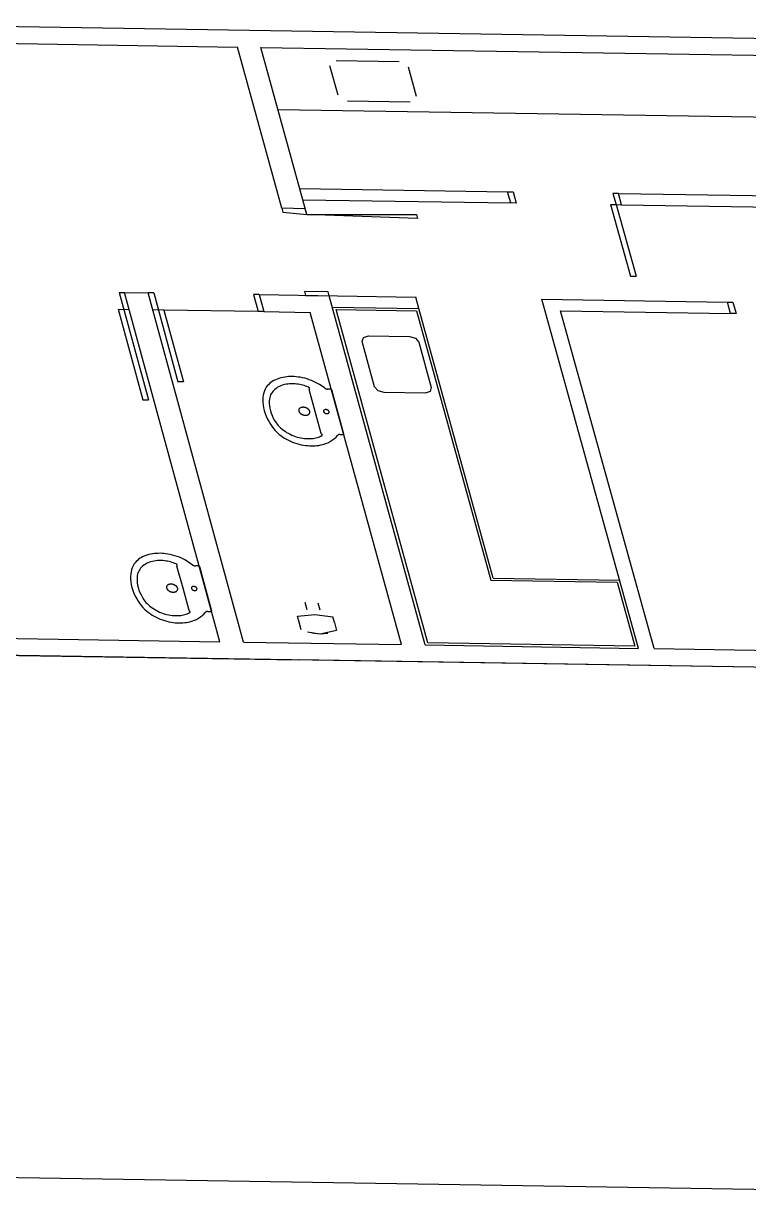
# Model space of a CAD drawing. Extents: x -68 to 264, y 51 to 115.
# Drawn here: x 214.25 to 219.45, y 83.27 to 91.64 of the extents above; entities that cross this region are included whole.
import ezdxf

# ---------------------------------------------------------------- set-up
doc = ezdxf.new("R2010")
doc.units = 0
doc.layers.get('0').update_dxf_attribs({"linetype": 'CONTINUOUS'})

msp = doc.modelspace()

# ---------------------------------------------------------------- linework, layer by layer
for p, q in [((222.8368, 91.4768), (212.6858, 91.6378)), ((212.7185, 91.5169), (215.7875, 91.4682)), ((216.1047, 90.3136), (215.7875, 91.4682)), ((216.2558, 90.3756), (215.9561, 91.4656)), ((215.9561, 91.4656), (221.4093, 91.3791)), ((216.5081, 91.1237), (216.4503, 91.3335)), ((216.4954, 91.3729), (216.9452, 91.3658)), ((217.0705, 91.1148), (217.0126, 91.3245)), ((216.5755, 91.0825), (217.0254, 91.0753)), ((216.0781, 91.0219), (219.847, 90.9621)), ((216.2336, 90.4565), (217.7226, 90.4328)), ((217.7226, 90.4328), (217.762, 90.4322)), ((217.745, 90.352), (217.7226, 90.4328)), ((217.762, 90.4322), (217.7844, 90.3513)), ((218.5164, 90.4202), (218.477, 90.4208)), ((218.477, 90.4208), (218.4995, 90.34)), ((218.5389, 90.3394), (218.5164, 90.4202)), ((218.5164, 90.4202), (220.0055, 90.3966)), ((216.2847, 90.2705), (216.2558, 90.3756)), ((216.2558, 90.3756), (217.745, 90.352)), ((217.7844, 90.3513), (217.745, 90.352)), ((218.4601, 90.3406), (218.6027, 89.8275)), ((218.4601, 90.3406), (218.4995, 90.34)), ((218.4995, 90.34), (218.5389, 90.3394)), ((218.4995, 90.34), (218.6422, 89.8269)), ((218.5389, 90.3394), (220.0282, 90.3157)), ((216.1047, 90.3136), (216.1125, 90.2853)), ((216.2736, 90.3109), (216.1047, 90.3136)), ((216.1125, 90.2853), (216.2847, 90.2705)), ((216.2847, 90.2705), (216.2736, 90.3109)), ((216.2847, 90.2705), (217.0697, 90.2701)), ((217.0775, 90.2418), (216.2847, 90.2705)), ((217.0697, 90.2701), (217.0775, 90.2418)), ((218.6027, 89.8275), (218.6422, 89.8269)), ((214.9404, 89.7116), (215.1505, 88.9418)), ((214.9404, 89.7116), (214.9799, 89.7109)), ((214.9799, 89.7109), (215.1489, 89.7083)), ((215.6622, 87.211), (214.9799, 89.7109)), ((215.1884, 89.7076), (215.1489, 89.7083)), ((215.8319, 87.2083), (215.1489, 89.7083)), ((215.1884, 89.7076), (215.3621, 89.0719)), ((215.9435, 89.6956), (215.904, 89.6962)), ((215.904, 89.6962), (215.9374, 89.5747)), ((215.9435, 89.6956), (217.0649, 89.6778)), ((215.9435, 89.6956), (215.9768, 89.5741)), ((216.2682, 89.7187), (216.276, 89.6903)), ((216.4372, 89.716), (216.2682, 89.7187)), ((216.276, 89.6903), (216.445, 89.6876)), ((216.445, 89.6876), (216.4372, 89.716)), ((217.1326, 87.1876), (216.445, 89.6876)), ((217.0873, 89.5968), (217.0649, 89.6778)), ((217.9666, 89.6635), (219.2967, 89.6423)), ((218.6596, 87.1632), (217.9666, 89.6635)), ((214.9341, 89.5907), (215.111, 88.9424)), ((214.9341, 89.5907), (215.013, 89.5894)), ((215.261, 89.5855), (215.1821, 89.5867)), ((215.9374, 89.5747), (215.261, 89.5855)), ((215.261, 89.5855), (215.4015, 89.0713)), ((216.4673, 89.6066), (217.0873, 89.5968)), ((217.1507, 87.2035), (216.4943, 89.5901)), ((216.4943, 89.5901), (217.0692, 89.5809)), ((217.0692, 89.5809), (217.6016, 87.6509)), ((217.6197, 87.6668), (217.0873, 89.5968)), ((218.7727, 87.1614), (218.1018, 89.5806)), ((218.1018, 89.5806), (219.3193, 89.5613)), ((219.3193, 89.5613), (219.2967, 89.6423)), ((219.2967, 89.6423), (219.3362, 89.6417)), ((219.3362, 89.6417), (219.3588, 89.5606)), ((215.9768, 89.5741), (215.9374, 89.5747)), ((215.9768, 89.5741), (216.3094, 89.5688)), ((216.9629, 87.1903), (216.3094, 89.5688)), ((219.3588, 89.5606), (219.3193, 89.5613)), ((216.6808, 89.3611), (216.6894, 89.3895)), ((216.7701, 89.0366), (216.6808, 89.3611)), ((216.6894, 89.3895), (216.726, 89.4007)), ((216.726, 89.4007), (217.0192, 89.3961)), ((217.0192, 89.3961), (217.0623, 89.3836)), ((217.0623, 89.3836), (217.0867, 89.3546)), ((217.0867, 89.3546), (217.1762, 89.0301)), ((216.0483, 89.0801), (216.0373, 89.0737)), ((216.06, 89.086), (216.0483, 89.0801)), ((216.0724, 89.0912), (216.06, 89.086)), ((216.0854, 89.0958), (216.0724, 89.0912)), ((216.0989, 89.0997), (216.0854, 89.0958)), ((216.113, 89.103), (216.0989, 89.0997)), ((216.1276, 89.1056), (216.113, 89.103)), ((216.1404, 89.1073), (216.1276, 89.1056)), ((216.1535, 89.1085), (216.1404, 89.1073)), ((216.1669, 89.1091), (216.1535, 89.1085)), ((216.1805, 89.1092), (216.1669, 89.1091)), ((216.1942, 89.1087), (216.1805, 89.1092)), ((216.208, 89.1076), (216.1942, 89.1087)), ((216.2219, 89.106), (216.208, 89.1076)), ((216.2359, 89.1038), (216.2219, 89.106)), ((216.2527, 89.1006), (216.2359, 89.1038)), ((216.2695, 89.0967), (216.2527, 89.1006)), ((216.2861, 89.092), (216.2695, 89.0967)), ((216.3025, 89.0867), (216.2861, 89.092)), ((216.3186, 89.0807), (216.3025, 89.0867)), ((216.3383, 89.0716), (216.3186, 89.0807)), ((215.4015, 89.0713), (215.3621, 89.0719)), ((215.9761, 88.9916), (215.9727, 88.9769)), ((215.9809, 89.006), (215.9761, 88.9916)), ((215.9871, 89.0199), (215.9809, 89.006)), ((215.9946, 89.0333), (215.9871, 89.0199)), ((216.0014, 89.0424), (215.9946, 89.0333)), ((216.0091, 89.0509), (216.0014, 89.0424)), ((216.0177, 89.059), (216.0091, 89.0509)), ((216.0271, 89.0666), (216.0177, 89.059)), ((216.0373, 89.0737), (216.0271, 89.0666)), ((216.0353, 88.9949), (216.0301, 88.9867)), ((216.0414, 89.0027), (216.0353, 88.9949)), ((216.0482, 89.0102), (216.0414, 89.0027)), ((216.0558, 89.0172), (216.0482, 89.0102)), ((216.0641, 89.0238), (216.0558, 89.0172)), ((216.073, 89.03), (216.0641, 89.0238)), ((216.0826, 89.0356), (216.073, 89.03)), ((216.0929, 89.0407), (216.0826, 89.0356)), ((216.1037, 89.0453), (216.0929, 89.0407)), ((216.1144, 89.0488), (216.1037, 89.0453)), ((216.1257, 89.0517), (216.1144, 89.0488)), ((216.1374, 89.0541), (216.1257, 89.0517)), ((216.1494, 89.0558), (216.1374, 89.0541)), ((216.1617, 89.057), (216.1494, 89.0558)), ((216.1743, 89.0576), (216.1617, 89.057)), ((216.1871, 89.0576), (216.1743, 89.0576)), ((216.2001, 89.0569), (216.1871, 89.0576)), ((216.2131, 89.0557), (216.2001, 89.0569)), ((216.2237, 89.0544), (216.2131, 89.0557)), ((216.2342, 89.0527), (216.2237, 89.0544)), ((216.2448, 89.0506), (216.2342, 89.0527)), ((216.2553, 89.048), (216.2448, 89.0506)), ((216.2656, 89.0449), (216.2553, 89.048)), ((216.2758, 89.0415), (216.2656, 89.0449)), ((216.2858, 89.0376), (216.2758, 89.0415)), ((216.2956, 89.0334), (216.2858, 89.0376)), ((216.2963, 89.0331), (216.2956, 89.0334)), ((216.297, 89.0328), (216.2963, 89.0331)), ((216.2976, 89.0325), (216.297, 89.0328)), ((216.2982, 89.0322), (216.2976, 89.0325)), ((216.2988, 89.0318), (216.2982, 89.0322)), ((216.2994, 89.0314), (216.2988, 89.0318)), ((216.2999, 89.031), (216.2994, 89.0314)), ((216.3004, 89.0306), (216.2999, 89.031)), ((216.3009, 89.0302), (216.3004, 89.0306)), ((216.3009, 89.0192), (216.3008, 89.019)), ((216.3008, 89.019), (216.3008, 89.0188)), ((216.3008, 89.0188), (216.3008, 89.0185)), ((216.3008, 89.0185), (216.3009, 89.0183)), ((216.3014, 89.0297), (216.3009, 89.0302)), ((216.301, 89.0197), (216.3009, 89.0195)), ((216.3009, 89.0195), (216.3009, 89.0192)), ((216.3009, 89.0183), (216.3009, 89.018)), ((216.3009, 89.018), (216.301, 89.0178)), ((216.3011, 89.0199), (216.301, 89.0197)), ((216.301, 89.0178), (216.3011, 89.0176)), ((216.3012, 89.0201), (216.3011, 89.0199)), ((216.3445, 88.8597), (216.3011, 89.0176)), ((216.3013, 89.0203), (216.3012, 89.0201)), ((216.3015, 89.0205), (216.3013, 89.0203)), ((216.3018, 89.0293), (216.3014, 89.0297)), ((216.3016, 89.0207), (216.3015, 89.0205)), ((216.3018, 89.0209), (216.3016, 89.0207)), ((216.3021, 89.0288), (216.3018, 89.0293)), ((216.3018, 89.0209), (216.3022, 89.0212)), ((216.3025, 89.0283), (216.3021, 89.0288)), ((216.3022, 89.0212), (216.3025, 89.0216)), ((216.3028, 89.0278), (216.3025, 89.0283)), ((216.3025, 89.0216), (216.3028, 89.022)), ((216.303, 89.0273), (216.3028, 89.0278)), ((216.3028, 89.022), (216.303, 89.0225)), ((216.3032, 89.0268), (216.303, 89.0273)), ((216.303, 89.0225), (216.3032, 89.0229)), ((216.3034, 89.0263), (216.3032, 89.0268)), ((216.3032, 89.0229), (216.3034, 89.0234)), ((216.3035, 89.0258), (216.3034, 89.0263)), ((216.3034, 89.0234), (216.3035, 89.0238)), ((216.3036, 89.0253), (216.3035, 89.0258)), ((216.3035, 89.0238), (216.3036, 89.0243)), ((216.3036, 89.0248), (216.3036, 89.0253)), ((216.3036, 89.0243), (216.3036, 89.0248)), ((216.3574, 89.0618), (216.3383, 89.0716)), ((216.3758, 89.0513), (216.3574, 89.0618)), ((216.3936, 89.0401), (216.3758, 89.0513)), ((216.4105, 89.0283), (216.3936, 89.0401)), ((216.4105, 89.0283), (216.4116, 89.0274)), ((216.4116, 89.0274), (216.4128, 89.0265)), ((216.4128, 89.0265), (216.4141, 89.0256)), ((216.4141, 89.0256), (216.4154, 89.0248)), ((216.4154, 89.0248), (216.4168, 89.0241)), ((216.4168, 89.0241), (216.4182, 89.0234)), ((216.4182, 89.0234), (216.4197, 89.0227)), ((216.4197, 89.0227), (216.4212, 89.0222)), ((216.4212, 89.0222), (216.4228, 89.0216)), ((216.4228, 89.0216), (216.4243, 89.0212)), ((216.4243, 89.0212), (216.4259, 89.0208)), ((216.4259, 89.0208), (216.4275, 89.0205)), ((216.4275, 89.0205), (216.4291, 89.0202)), ((216.4291, 89.0202), (216.4307, 89.02)), ((216.4307, 89.02), (216.4323, 89.0199)), ((216.4323, 89.0199), (216.4338, 89.0199)), ((216.4554, 89.0195), (216.4338, 89.0199)), ((216.4557, 89.0195), (216.4554, 89.0195)), ((216.456, 89.0195), (216.4557, 89.0195)), ((216.4564, 89.0194), (216.456, 89.0195)), ((216.4567, 89.0194), (216.4564, 89.0194)), ((216.457, 89.0193), (216.4567, 89.0194)), ((216.4573, 89.0192), (216.457, 89.0193)), ((216.4576, 89.0191), (216.4573, 89.0192)), ((216.4579, 89.019), (216.4576, 89.0191)), ((216.4582, 89.0189), (216.4579, 89.019)), ((216.4585, 89.0187), (216.4582, 89.0189)), ((216.4587, 89.0186), (216.4585, 89.0187)), ((216.459, 89.0184), (216.4587, 89.0186)), ((216.4593, 89.0183), (216.459, 89.0184)), ((216.4595, 89.0181), (216.4593, 89.0183)), ((216.4597, 89.0179), (216.4595, 89.0181)), ((216.4599, 89.0177), (216.4597, 89.0179)), ((216.4601, 89.0175), (216.4599, 89.0177)), ((216.4603, 89.0173), (216.4601, 89.0175)), ((216.4605, 89.0171), (216.4603, 89.0173)), ((216.4606, 89.0169), (216.4605, 89.0171)), ((216.4608, 89.0167), (216.4606, 89.0169)), ((216.4609, 89.0165), (216.4608, 89.0167)), ((216.461, 89.0162), (216.4609, 89.0165)), ((216.461, 89.016), (216.461, 89.0162)), ((216.4611, 89.0158), (216.461, 89.016)), ((216.4611, 89.0158), (216.5483, 88.6983)), ((216.7945, 89.0076), (216.7701, 89.0366)), ((216.8377, 88.9951), (216.7945, 89.0076)), ((217.131, 88.9904), (216.8377, 88.9951)), ((217.1676, 89.0017), (217.131, 88.9904)), ((217.1762, 89.0301), (217.1676, 89.0017)), ((215.111, 88.9424), (215.1505, 88.9418)), ((215.9707, 88.9618), (215.9701, 88.9464)), ((215.9701, 88.9464), (215.9701, 88.9264)), ((215.9701, 88.9264), (215.9716, 88.9062)), ((215.9727, 88.9769), (215.9707, 88.9618)), ((216.0172, 88.9509), (216.016, 88.934)), ((216.016, 88.934), (216.016, 88.9169)), ((216.016, 88.9169), (216.0174, 88.8996)), ((216.0192, 88.9603), (216.0172, 88.9509)), ((216.022, 88.9693), (216.0192, 88.9603)), ((216.0256, 88.9782), (216.022, 88.9693)), ((216.0301, 88.9867), (216.0256, 88.9782)), ((215.9716, 88.9062), (215.9748, 88.8859)), ((215.9748, 88.8859), (215.9794, 88.8654)), ((215.9794, 88.8654), (215.986, 88.845)), ((215.986, 88.845), (215.994, 88.8245)), ((215.994, 88.8245), (216.0036, 88.8042)), ((216.0174, 88.8996), (216.02, 88.8822)), ((216.02, 88.8822), (216.024, 88.8647)), ((216.024, 88.8647), (216.0296, 88.8472)), ((216.0296, 88.8472), (216.0366, 88.8297)), ((216.0366, 88.8297), (216.0447, 88.8123)), ((216.2264, 88.8688), (216.2263, 88.867)), ((216.2263, 88.867), (216.2264, 88.8652)), ((216.2267, 88.8706), (216.2264, 88.8688)), ((216.2264, 88.8652), (216.2267, 88.8634)), ((216.2271, 88.8723), (216.2267, 88.8706)), ((216.2267, 88.8634), (216.2271, 88.8615)), ((216.2277, 88.874), (216.2271, 88.8723)), ((216.2271, 88.8615), (216.2277, 88.8596)), ((216.2285, 88.8756), (216.2277, 88.874)), ((216.2277, 88.8596), (216.2285, 88.8578)), ((216.2294, 88.8772), (216.2285, 88.8756)), ((216.2285, 88.8578), (216.2294, 88.8559)), ((216.2305, 88.8787), (216.2294, 88.8772)), ((216.2294, 88.8559), (216.2305, 88.8541)), ((216.2318, 88.8801), (216.2305, 88.8787)), ((216.2305, 88.8541), (216.2317, 88.8523)), ((216.2317, 88.8523), (216.2331, 88.8506)), ((216.2332, 88.8814), (216.2318, 88.8801)), ((216.2331, 88.8506), (216.2346, 88.8489)), ((216.2347, 88.8826), (216.2332, 88.8814)), ((216.2346, 88.8489), (216.2363, 88.8472)), ((216.2364, 88.8838), (216.2347, 88.8826)), ((216.2363, 88.8472), (216.2381, 88.8456)), ((216.2382, 88.8848), (216.2364, 88.8838)), ((216.2381, 88.8456), (216.24, 88.8441)), ((216.2401, 88.8858), (216.2382, 88.8848)), ((216.24, 88.8441), (216.242, 88.8426)), ((216.2421, 88.8866), (216.2401, 88.8858)), ((216.242, 88.8426), (216.2442, 88.8412)), ((216.2443, 88.8874), (216.2421, 88.8866)), ((216.2442, 88.8412), (216.2464, 88.8399)), ((216.2465, 88.888), (216.2443, 88.8874)), ((216.2464, 88.8399), (216.2487, 88.8387)), ((216.2488, 88.8885), (216.2465, 88.888)), ((216.2487, 88.8387), (216.2511, 88.8376)), ((216.2512, 88.8889), (216.2488, 88.8885)), ((216.2511, 88.8376), (216.2536, 88.8366)), ((216.2537, 88.8891), (216.2512, 88.8889)), ((216.2536, 88.8366), (216.2561, 88.8356)), ((216.2562, 88.8893), (216.2537, 88.8891)), ((216.2561, 88.8356), (216.2587, 88.8348)), ((216.2588, 88.8893), (216.2562, 88.8893)), ((216.2587, 88.8348), (216.2613, 88.8342)), ((216.2614, 88.8892), (216.2588, 88.8893)), ((216.2613, 88.8342), (216.2639, 88.8336)), ((216.264, 88.889), (216.2614, 88.8892)), ((216.2639, 88.8336), (216.2665, 88.8331)), ((216.2666, 88.8886), (216.264, 88.889)), ((216.2665, 88.8331), (216.2692, 88.8328)), ((216.2693, 88.8882), (216.2666, 88.8886)), ((216.2692, 88.8328), (216.2718, 88.8325)), ((216.2719, 88.8876), (216.2693, 88.8882)), ((216.2718, 88.8325), (216.2744, 88.8324)), ((216.2745, 88.8869), (216.2719, 88.8876)), ((216.2744, 88.8324), (216.277, 88.8325)), ((216.2771, 88.8861), (216.2745, 88.8869)), ((216.277, 88.8325), (216.2795, 88.8326)), ((216.2796, 88.8852), (216.2771, 88.8861)), ((216.2795, 88.8326), (216.2819, 88.8329)), ((216.282, 88.8841), (216.2796, 88.8852)), ((216.2819, 88.8329), (216.2843, 88.8332)), ((216.2844, 88.883), (216.282, 88.8841)), ((216.2843, 88.8332), (216.2867, 88.8337)), ((216.2868, 88.8818), (216.2844, 88.883)), ((216.2867, 88.8337), (216.2889, 88.8344)), ((216.289, 88.8805), (216.2868, 88.8818)), ((216.2889, 88.8344), (216.2911, 88.8351)), ((216.2911, 88.8791), (216.289, 88.8805)), ((216.2932, 88.8777), (216.2911, 88.8791)), ((216.2911, 88.8351), (216.2931, 88.8359)), ((216.2931, 88.8359), (216.295, 88.8369)), ((216.2951, 88.8761), (216.2932, 88.8777)), ((216.295, 88.8369), (216.2968, 88.8379)), ((216.2969, 88.8745), (216.2951, 88.8761)), ((216.2968, 88.8379), (216.2985, 88.8391)), ((216.2986, 88.8729), (216.2969, 88.8745)), ((216.2985, 88.8391), (216.3, 88.8403)), ((216.3001, 88.8712), (216.2986, 88.8729)), ((216.3, 88.8403), (216.3014, 88.8417)), ((216.3015, 88.8694), (216.3001, 88.8712)), ((216.3014, 88.8417), (216.3027, 88.8431)), ((216.3027, 88.8676), (216.3015, 88.8694)), ((216.3038, 88.8658), (216.3027, 88.8676)), ((216.3027, 88.8431), (216.3038, 88.8446)), ((216.3047, 88.864), (216.3038, 88.8658)), ((216.3038, 88.8446), (216.3047, 88.8461)), ((216.3055, 88.8621), (216.3047, 88.864)), ((216.3047, 88.8461), (216.3055, 88.8477)), ((216.3061, 88.8602), (216.3055, 88.8621)), ((216.3055, 88.8477), (216.3061, 88.8494)), ((216.3065, 88.8584), (216.3061, 88.8602)), ((216.3061, 88.8494), (216.3065, 88.8511)), ((216.3068, 88.8565), (216.3065, 88.8584)), ((216.3065, 88.8511), (216.3068, 88.8529)), ((216.3068, 88.8547), (216.3068, 88.8565)), ((216.3068, 88.8529), (216.3068, 88.8547)), ((216.3878, 88.7016), (216.3445, 88.8597)), ((216.4045, 88.8623), (216.4044, 88.8614)), ((216.4044, 88.8614), (216.4045, 88.8605)), ((216.4046, 88.8632), (216.4045, 88.8623)), ((216.4045, 88.8605), (216.4046, 88.8596)), ((216.4048, 88.8641), (216.4046, 88.8632)), ((216.4046, 88.8596), (216.4048, 88.8587)), ((216.4051, 88.8649), (216.4048, 88.8641)), ((216.4048, 88.8587), (216.4051, 88.8577)), ((216.4055, 88.8657), (216.4051, 88.8649)), ((216.4051, 88.8577), (216.4055, 88.8568)), ((216.406, 88.8665), (216.4055, 88.8657)), ((216.4055, 88.8568), (216.406, 88.8559)), ((216.4065, 88.8672), (216.406, 88.8665)), ((216.406, 88.8559), (216.4065, 88.855)), ((216.4071, 88.868), (216.4065, 88.8672)), ((216.4065, 88.855), (216.4071, 88.8541)), ((216.4078, 88.8686), (216.4071, 88.868)), ((216.4071, 88.8541), (216.4078, 88.8532)), ((216.4086, 88.8692), (216.4078, 88.8686)), ((216.4078, 88.8532), (216.4086, 88.8523)), ((216.4094, 88.8698), (216.4086, 88.8692)), ((216.4086, 88.8523), (216.4094, 88.8515)), ((216.4104, 88.8703), (216.4094, 88.8698)), ((216.4094, 88.8515), (216.4103, 88.8507)), ((216.4103, 88.8507), (216.4113, 88.8499)), ((216.4113, 88.8708), (216.4104, 88.8703)), ((216.4123, 88.8712), (216.4113, 88.8708)), ((216.4113, 88.8499), (216.4123, 88.8492)), ((216.4134, 88.8716), (216.4123, 88.8712)), ((216.4123, 88.8492), (216.4134, 88.8485)), ((216.4145, 88.8719), (216.4134, 88.8716)), ((216.4134, 88.8485), (216.4145, 88.8479)), ((216.4157, 88.8722), (216.4145, 88.8719)), ((216.4145, 88.8479), (216.4156, 88.8473)), ((216.4156, 88.8473), (216.4168, 88.8467)), ((216.4169, 88.8723), (216.4157, 88.8722)), ((216.4168, 88.8467), (216.4181, 88.8462)), ((216.4181, 88.8725), (216.4169, 88.8723)), ((216.4194, 88.8726), (216.4181, 88.8725)), ((216.4181, 88.8462), (216.4193, 88.8457)), ((216.4193, 88.8457), (216.4206, 88.8453)), ((216.4207, 88.8726), (216.4194, 88.8726)), ((216.4206, 88.8453), (216.4219, 88.845)), ((216.422, 88.8725), (216.4207, 88.8726)), ((216.4219, 88.845), (216.4232, 88.8447)), ((216.4233, 88.8724), (216.422, 88.8725)), ((216.4232, 88.8447), (216.4245, 88.8445)), ((216.4246, 88.8722), (216.4233, 88.8724)), ((216.4245, 88.8445), (216.4259, 88.8443)), ((216.4259, 88.872), (216.4246, 88.8722)), ((216.4272, 88.8717), (216.4259, 88.872)), ((216.4259, 88.8443), (216.4272, 88.8442)), ((216.4285, 88.8714), (216.4272, 88.8717)), ((216.4272, 88.8442), (216.4285, 88.8441)), ((216.4298, 88.871), (216.4285, 88.8714)), ((216.4285, 88.8441), (216.4298, 88.8441)), ((216.4311, 88.8705), (216.4298, 88.871)), ((216.4298, 88.8441), (216.431, 88.8442)), ((216.431, 88.8442), (216.4322, 88.8443)), ((216.4323, 88.87), (216.4311, 88.8705)), ((216.4322, 88.8443), (216.4334, 88.8445)), ((216.4335, 88.8694), (216.4323, 88.87)), ((216.4334, 88.8445), (216.4346, 88.8448)), ((216.4347, 88.8688), (216.4335, 88.8694)), ((216.4346, 88.8448), (216.4357, 88.8451)), ((216.4358, 88.8682), (216.4347, 88.8688)), ((216.4357, 88.8451), (216.4368, 88.8455)), ((216.4368, 88.8675), (216.4358, 88.8682)), ((216.4379, 88.8668), (216.4368, 88.8675)), ((216.4368, 88.8455), (216.4378, 88.8459)), ((216.4378, 88.8459), (216.4388, 88.8464)), ((216.4388, 88.866), (216.4379, 88.8668)), ((216.4397, 88.8652), (216.4388, 88.866)), ((216.4388, 88.8464), (216.4397, 88.8469)), ((216.4406, 88.8644), (216.4397, 88.8652)), ((216.4397, 88.8469), (216.4405, 88.8475)), ((216.4405, 88.8475), (216.4413, 88.8481)), ((216.4413, 88.8635), (216.4406, 88.8644)), ((216.442, 88.8626), (216.4413, 88.8635)), ((216.4413, 88.8481), (216.442, 88.8487)), ((216.4426, 88.8617), (216.442, 88.8626)), ((216.442, 88.8487), (216.4426, 88.8494)), ((216.4432, 88.8608), (216.4426, 88.8617)), ((216.4426, 88.8494), (216.4432, 88.8502)), ((216.4436, 88.8599), (216.4432, 88.8608)), ((216.4432, 88.8502), (216.4436, 88.851)), ((216.444, 88.859), (216.4436, 88.8599)), ((216.4436, 88.851), (216.444, 88.8518)), ((216.4443, 88.858), (216.444, 88.859)), ((216.444, 88.8518), (216.4443, 88.8526)), ((216.4445, 88.8571), (216.4443, 88.858)), ((216.4443, 88.8526), (216.4445, 88.8535)), ((216.4447, 88.8562), (216.4445, 88.8571)), ((216.4445, 88.8535), (216.4447, 88.8544)), ((216.4447, 88.8553), (216.4447, 88.8562)), ((216.4447, 88.8544), (216.4447, 88.8553)), ((216.0036, 88.8042), (216.0146, 88.784)), ((216.0146, 88.784), (216.0237, 88.7685)), ((216.0237, 88.7685), (216.034, 88.7532)), ((216.034, 88.7532), (216.0456, 88.7382)), ((216.0447, 88.8123), (216.0541, 88.7951)), ((216.0541, 88.7951), (216.0646, 88.778)), ((216.0646, 88.778), (216.0717, 88.7685)), ((216.0717, 88.7685), (216.0796, 88.7592)), ((216.0796, 88.7592), (216.0881, 88.7502)), ((216.0881, 88.7502), (216.0973, 88.7414)), ((216.0973, 88.7414), (216.1071, 88.733)), ((216.0456, 88.7382), (216.0583, 88.7235)), ((216.0583, 88.7235), (216.0722, 88.7093)), ((216.0722, 88.7093), (216.0872, 88.6955)), ((216.0872, 88.6955), (216.0991, 88.6862)), ((216.0991, 88.6862), (216.1116, 88.6772)), ((216.1071, 88.733), (216.1176, 88.7249)), ((216.1116, 88.6772), (216.1247, 88.6688)), ((216.1176, 88.7249), (216.1286, 88.7171)), ((216.1247, 88.6688), (216.1384, 88.6608)), ((216.1286, 88.7171), (216.1401, 88.7098)), ((216.1384, 88.6608), (216.1526, 88.6534)), ((216.1401, 88.7098), (216.1521, 88.7029)), ((216.1521, 88.7029), (216.1645, 88.6964)), ((216.1645, 88.6964), (216.1773, 88.6904)), ((216.1773, 88.6904), (216.1905, 88.6849)), ((216.1905, 88.6849), (216.2039, 88.6799)), ((216.2039, 88.6799), (216.2167, 88.676)), ((216.2167, 88.676), (216.2297, 88.6727)), ((216.2297, 88.6727), (216.2427, 88.67)), ((216.2427, 88.67), (216.2558, 88.6678)), ((216.2558, 88.6678), (216.2689, 88.6662)), ((216.2689, 88.6662), (216.2819, 88.6653)), ((216.2819, 88.6653), (216.2949, 88.6649)), ((216.2949, 88.6649), (216.3076, 88.6651)), ((216.3076, 88.6651), (216.3201, 88.6659)), ((216.3201, 88.6659), (216.3301, 88.6668)), ((216.3301, 88.6668), (216.3398, 88.6682)), ((216.3398, 88.6682), (216.3492, 88.6701)), ((216.3492, 88.6701), (216.3584, 88.6724)), ((216.3584, 88.6724), (216.3671, 88.6751)), ((216.3671, 88.6751), (216.3755, 88.6783)), ((216.3755, 88.6783), (216.3835, 88.6818)), ((216.3835, 88.6818), (216.391, 88.6858)), ((216.3878, 88.7016), (216.3879, 88.7014)), ((216.3879, 88.7014), (216.3879, 88.7012)), ((216.3879, 88.7012), (216.388, 88.7009)), ((216.388, 88.7009), (216.3881, 88.7007)), ((216.3881, 88.7007), (216.3882, 88.7004)), ((216.3882, 88.7004), (216.3884, 88.7002)), ((216.3884, 88.7002), (216.3885, 88.6999)), ((216.3885, 88.6999), (216.3887, 88.6997)), ((216.3887, 88.6997), (216.3889, 88.6995)), ((216.3889, 88.6995), (216.3891, 88.6993)), ((216.3891, 88.6993), (216.3893, 88.699)), ((216.3893, 88.699), (216.3896, 88.6988)), ((216.3896, 88.6988), (216.3898, 88.6986)), ((216.3898, 88.6986), (216.3901, 88.6984)), ((216.3901, 88.6984), (216.3904, 88.6983)), ((216.391, 88.6979), (216.3904, 88.6983)), ((216.3915, 88.6975), (216.391, 88.6979)), ((216.391, 88.6858), (216.3916, 88.6861)), ((216.392, 88.6971), (216.3915, 88.6975)), ((216.3916, 88.6861), (216.3921, 88.6863)), ((216.3925, 88.6966), (216.392, 88.6971)), ((216.3921, 88.6863), (216.3926, 88.6866)), ((216.3929, 88.6962), (216.3925, 88.6966)), ((216.3926, 88.6866), (216.393, 88.6869)), ((216.3933, 88.6957), (216.3929, 88.6962)), ((216.393, 88.6869), (216.3934, 88.6873)), ((216.3937, 88.6952), (216.3933, 88.6957)), ((216.3934, 88.6873), (216.3938, 88.6877)), ((216.394, 88.6947), (216.3937, 88.6952)), ((216.3938, 88.6877), (216.3941, 88.6881)), ((216.3943, 88.6942), (216.394, 88.6947)), ((216.3941, 88.6881), (216.3944, 88.6885)), ((216.3946, 88.6937), (216.3943, 88.6942)), ((216.3944, 88.6885), (216.3946, 88.6889)), ((216.3948, 88.6932), (216.3946, 88.6937)), ((216.3946, 88.6889), (216.3948, 88.6893)), ((216.3949, 88.6927), (216.3948, 88.6932)), ((216.3948, 88.6893), (216.395, 88.6898)), ((216.3951, 88.6922), (216.3949, 88.6927)), ((216.395, 88.6898), (216.3951, 88.6903)), ((216.3951, 88.6917), (216.3951, 88.6922)), ((216.3952, 88.6912), (216.3951, 88.6917)), ((216.3951, 88.6907), (216.3952, 88.6912)), ((216.3951, 88.6903), (216.3951, 88.6907)), ((216.4691, 88.6551), (216.4819, 88.6651)), ((216.4819, 88.6651), (216.4936, 88.6759)), ((216.4936, 88.6759), (216.5041, 88.6873)), ((216.5048, 88.6882), (216.5041, 88.6873)), ((216.5055, 88.689), (216.5048, 88.6882)), ((216.5063, 88.6898), (216.5055, 88.689)), ((216.5072, 88.6906), (216.5063, 88.6898)), ((216.5082, 88.6913), (216.5072, 88.6906)), ((216.5093, 88.692), (216.5082, 88.6913)), ((216.5104, 88.6926), (216.5093, 88.692)), ((216.5116, 88.6931), (216.5104, 88.6926)), ((216.5129, 88.6936), (216.5116, 88.6931)), ((216.5142, 88.694), (216.5129, 88.6936)), ((216.5156, 88.6944), (216.5142, 88.694)), ((216.517, 88.6946), (216.5156, 88.6944)), ((216.5185, 88.6948), (216.517, 88.6946)), ((216.52, 88.695), (216.5185, 88.6948)), ((216.5215, 88.695), (216.52, 88.695)), ((216.5231, 88.695), (216.5215, 88.695)), ((216.5231, 88.695), (216.5447, 88.6947)), ((216.5447, 88.6947), (216.545, 88.6947)), ((216.545, 88.6947), (216.5453, 88.6947)), ((216.5453, 88.6947), (216.5456, 88.6948)), ((216.5456, 88.6948), (216.5458, 88.6948)), ((216.5458, 88.6948), (216.5461, 88.6949)), ((216.5461, 88.6949), (216.5464, 88.6949)), ((216.5464, 88.6949), (216.5466, 88.695)), ((216.5466, 88.695), (216.5469, 88.6951)), ((216.5469, 88.6951), (216.5471, 88.6953)), ((216.5471, 88.6953), (216.5473, 88.6954)), ((216.5473, 88.6954), (216.5475, 88.6955)), ((216.5475, 88.6955), (216.5477, 88.6957)), ((216.5477, 88.6957), (216.5479, 88.6958)), ((216.5479, 88.6958), (216.548, 88.696)), ((216.548, 88.696), (216.5481, 88.6962)), ((216.5481, 88.6962), (216.5482, 88.6964)), ((216.5482, 88.6964), (216.5483, 88.6966)), ((216.5484, 88.6981), (216.5483, 88.6983)), ((216.5483, 88.6966), (216.5484, 88.6968)), ((216.5484, 88.6978), (216.5484, 88.6981)), ((216.5485, 88.6976), (216.5484, 88.6978)), ((216.5484, 88.697), (216.5485, 88.6972)), ((216.5484, 88.6968), (216.5484, 88.697)), ((216.5485, 88.6974), (216.5485, 88.6976)), ((216.5485, 88.6972), (216.5485, 88.6974)), ((216.1526, 88.6534), (216.1672, 88.6465)), ((216.1672, 88.6465), (216.1822, 88.6402)), ((216.1822, 88.6402), (216.1976, 88.6346)), ((216.1976, 88.6346), (216.2133, 88.6295)), ((216.2133, 88.6295), (216.2291, 88.6251)), ((216.2291, 88.6251), (216.2451, 88.6214)), ((216.2451, 88.6214), (216.2612, 88.6183)), ((216.2612, 88.6183), (216.2752, 88.6161)), ((216.2752, 88.6161), (216.2891, 88.6145)), ((216.2891, 88.6145), (216.3029, 88.6134)), ((216.3029, 88.6134), (216.3166, 88.6129)), ((216.3166, 88.6129), (216.3302, 88.613)), ((216.3302, 88.613), (216.3436, 88.6136)), ((216.3436, 88.6136), (216.3567, 88.6148)), ((216.3567, 88.6148), (216.3696, 88.6166)), ((216.3696, 88.6166), (216.3848, 88.6193)), ((216.3848, 88.6193), (216.3996, 88.6227)), ((216.3996, 88.6227), (216.4138, 88.6269)), ((216.4138, 88.6269), (216.4274, 88.6318)), ((216.4274, 88.6318), (216.4403, 88.6373)), ((216.4403, 88.6373), (216.4552, 88.6458)), ((216.4552, 88.6458), (216.4691, 88.6551)), ((215.1258, 87.8256), (215.1134, 87.8204)), ((215.1388, 87.8302), (215.1258, 87.8256)), ((215.1524, 87.8342), (215.1388, 87.8302)), ((215.1665, 87.8374), (215.1524, 87.8342)), ((215.1811, 87.84), (215.1665, 87.8374)), ((215.1939, 87.8418), (215.1811, 87.84)), ((215.2071, 87.843), (215.1939, 87.8418)), ((215.2205, 87.8436), (215.2071, 87.843)), ((215.2341, 87.8437), (215.2205, 87.8436)), ((215.2478, 87.8432), (215.2341, 87.8437)), ((215.2617, 87.8421), (215.2478, 87.8432)), ((215.2756, 87.8405), (215.2617, 87.8421)), ((215.2896, 87.8383), (215.2756, 87.8405)), ((215.3064, 87.835), (215.2896, 87.8383)), ((215.3232, 87.8311), (215.3064, 87.835)), ((215.3399, 87.8264), (215.3232, 87.8311)), ((215.3563, 87.8211), (215.3399, 87.8264)), ((215.3724, 87.8151), (215.3563, 87.8211)), ((215.034, 87.7401), (215.0292, 87.7257)), ((215.0402, 87.7541), (215.034, 87.7401)), ((215.0478, 87.7675), (215.0402, 87.7541)), ((215.0546, 87.7766), (215.0478, 87.7675)), ((215.0624, 87.7852), (215.0546, 87.7766)), ((215.071, 87.7933), (215.0624, 87.7852)), ((215.0804, 87.8009), (215.071, 87.7933)), ((215.0906, 87.808), (215.0804, 87.8009)), ((215.0946, 87.7368), (215.0885, 87.729)), ((215.1017, 87.8145), (215.0906, 87.808)), ((215.1015, 87.7443), (215.0946, 87.7368)), ((215.1091, 87.7514), (215.1015, 87.7443)), ((215.1134, 87.8204), (215.1017, 87.8145)), ((215.1174, 87.758), (215.1091, 87.7514)), ((215.1263, 87.7642), (215.1174, 87.758)), ((215.136, 87.7698), (215.1263, 87.7642)), ((215.1462, 87.775), (215.136, 87.7698)), ((215.157, 87.7796), (215.1462, 87.775)), ((215.1679, 87.7831), (215.157, 87.7796)), ((215.1791, 87.786), (215.1679, 87.7831)), ((215.1908, 87.7884), (215.1791, 87.786)), ((215.2029, 87.7901), (215.1908, 87.7884)), ((215.2152, 87.7913), (215.2029, 87.7901)), ((215.2278, 87.7919), (215.2152, 87.7913)), ((215.2407, 87.7918), (215.2278, 87.7919)), ((215.2536, 87.7912), (215.2407, 87.7918)), ((215.2667, 87.79), (215.2536, 87.7912)), ((215.2773, 87.7887), (215.2667, 87.79)), ((215.2879, 87.787), (215.2773, 87.7887)), ((215.2984, 87.7848), (215.2879, 87.787)), ((215.3089, 87.7822), (215.2984, 87.7848)), ((215.3193, 87.7792), (215.3089, 87.7822)), ((215.3295, 87.7757), (215.3193, 87.7792)), ((215.3395, 87.7718), (215.3295, 87.7757)), ((215.3493, 87.7676), (215.3395, 87.7718)), ((215.35, 87.7673), (215.3493, 87.7676)), ((215.3507, 87.767), (215.35, 87.7673)), ((215.3513, 87.7667), (215.3507, 87.767)), ((215.3519, 87.7664), (215.3513, 87.7667)), ((215.3525, 87.766), (215.3519, 87.7664)), ((215.3531, 87.7656), (215.3525, 87.766)), ((215.3536, 87.7652), (215.3531, 87.7656)), ((215.3542, 87.7648), (215.3536, 87.7652)), ((215.3546, 87.7644), (215.3542, 87.7648)), ((215.3546, 87.7534), (215.3545, 87.7531)), ((215.3545, 87.7531), (215.3545, 87.7529)), ((215.3545, 87.7529), (215.3545, 87.7527)), ((215.3545, 87.7527), (215.3546, 87.7524)), ((215.3551, 87.7639), (215.3546, 87.7644)), ((215.3547, 87.7538), (215.3546, 87.7536)), ((215.3546, 87.7536), (215.3546, 87.7534)), ((215.3546, 87.7524), (215.3546, 87.7522)), ((215.3546, 87.7522), (215.3547, 87.7519)), ((215.3548, 87.7541), (215.3547, 87.7538)), ((215.3547, 87.7519), (215.3548, 87.7517)), ((215.3549, 87.7543), (215.3548, 87.7541)), ((215.3981, 87.5932), (215.3548, 87.7517)), ((215.355, 87.7545), (215.3549, 87.7543)), ((215.3552, 87.7547), (215.355, 87.7545)), ((215.3555, 87.7634), (215.3551, 87.7639)), ((215.3553, 87.7548), (215.3552, 87.7547)), ((215.3555, 87.755), (215.3553, 87.7548)), ((215.3559, 87.763), (215.3555, 87.7634)), ((215.3555, 87.755), (215.3559, 87.7554)), ((215.3562, 87.7625), (215.3559, 87.763)), ((215.3559, 87.7554), (215.3562, 87.7558)), ((215.3565, 87.762), (215.3562, 87.7625)), ((215.3562, 87.7558), (215.3565, 87.7562)), ((215.3567, 87.7615), (215.3565, 87.762)), ((215.3565, 87.7562), (215.3567, 87.7566)), ((215.3569, 87.761), (215.3567, 87.7615)), ((215.3567, 87.7566), (215.3569, 87.7571)), ((215.3571, 87.7605), (215.3569, 87.761)), ((215.3569, 87.7571), (215.3571, 87.7575)), ((215.3572, 87.76), (215.3571, 87.7605)), ((215.3571, 87.7575), (215.3572, 87.758)), ((215.3573, 87.7595), (215.3572, 87.76)), ((215.3572, 87.758), (215.3573, 87.7585)), ((215.3573, 87.759), (215.3573, 87.7595)), ((215.3573, 87.7585), (215.3573, 87.759)), ((215.3921, 87.806), (215.3724, 87.8151)), ((215.4113, 87.7961), (215.3921, 87.806)), ((215.4297, 87.7856), (215.4113, 87.7961)), ((215.4475, 87.7744), (215.4297, 87.7856)), ((215.4644, 87.7625), (215.4475, 87.7744)), ((215.4644, 87.7625), (215.4655, 87.7616)), ((215.4655, 87.7616), (215.4667, 87.7607)), ((215.4667, 87.7607), (215.468, 87.7598)), ((215.468, 87.7598), (215.4693, 87.759)), ((215.4693, 87.759), (215.4707, 87.7583)), ((215.4707, 87.7583), (215.4722, 87.7576)), ((215.4722, 87.7576), (215.4736, 87.7569)), ((215.4736, 87.7569), (215.4752, 87.7563)), ((215.4752, 87.7563), (215.4767, 87.7558)), ((215.4767, 87.7558), (215.4783, 87.7553)), ((215.4783, 87.7553), (215.4798, 87.755)), ((215.4798, 87.755), (215.4814, 87.7546)), ((215.4814, 87.7546), (215.483, 87.7544)), ((215.483, 87.7544), (215.4846, 87.7542)), ((215.4846, 87.7542), (215.4862, 87.7541)), ((215.4862, 87.7541), (215.4878, 87.754)), ((215.5094, 87.7537), (215.4878, 87.754)), ((215.5097, 87.7537), (215.5094, 87.7537)), ((215.51, 87.7536), (215.5097, 87.7537)), ((215.5103, 87.7536), (215.51, 87.7536)), ((215.5107, 87.7535), (215.5103, 87.7536)), ((215.511, 87.7535), (215.5107, 87.7535)), ((215.5113, 87.7534), (215.511, 87.7535)), ((215.5116, 87.7533), (215.5113, 87.7534)), ((215.5119, 87.7532), (215.5116, 87.7533)), ((215.5122, 87.753), (215.5119, 87.7532)), ((215.5125, 87.7529), (215.5122, 87.753)), ((215.5127, 87.7527), (215.5125, 87.7529)), ((215.513, 87.7526), (215.5127, 87.7527)), ((215.5132, 87.7524), (215.513, 87.7526)), ((215.5135, 87.7522), (215.5132, 87.7524)), ((215.5137, 87.7521), (215.5135, 87.7522)), ((215.5139, 87.7519), (215.5137, 87.7521)), ((215.5141, 87.7517), (215.5139, 87.7519)), ((215.5143, 87.7515), (215.5141, 87.7517)), ((215.5145, 87.7513), (215.5143, 87.7515)), ((215.5146, 87.751), (215.5145, 87.7513)), ((215.5147, 87.7508), (215.5146, 87.751)), ((215.5148, 87.7506), (215.5147, 87.7508)), ((215.5149, 87.7504), (215.5148, 87.7506)), ((215.515, 87.7502), (215.5149, 87.7504)), ((215.5151, 87.7499), (215.515, 87.7502)), ((215.5151, 87.7499), (215.602, 87.4313)), ((215.0232, 87.6803), (215.0231, 87.6603)), ((215.0231, 87.6603), (215.0246, 87.64)), ((215.0237, 87.6957), (215.0232, 87.6803)), ((215.0258, 87.7109), (215.0237, 87.6957)), ((215.0292, 87.7257), (215.0258, 87.7109)), ((215.0703, 87.6848), (215.0691, 87.6679)), ((215.0691, 87.6679), (215.0691, 87.6507)), ((215.0723, 87.6942), (215.0703, 87.6848)), ((215.0751, 87.7033), (215.0723, 87.6942)), ((215.0788, 87.7122), (215.0751, 87.7033)), ((215.0832, 87.7207), (215.0788, 87.7122)), ((215.0885, 87.729), (215.0832, 87.7207)), ((217.6197, 87.6668), (218.524, 87.6524)), ((215.0246, 87.64), (215.0277, 87.6196)), ((215.0277, 87.6196), (215.0323, 87.599)), ((215.0323, 87.599), (215.0389, 87.5785)), ((215.0389, 87.5785), (215.0469, 87.558)), ((215.0691, 87.6507), (215.0704, 87.6334)), ((215.0704, 87.6334), (215.0731, 87.6159)), ((215.0731, 87.6159), (215.077, 87.5983)), ((215.077, 87.5983), (215.0826, 87.5807)), ((215.0826, 87.5807), (215.0895, 87.5632)), ((215.2798, 87.6024), (215.2797, 87.6006)), ((215.2797, 87.6006), (215.2798, 87.5988)), ((215.2801, 87.6042), (215.2798, 87.6024)), ((215.2798, 87.5988), (215.28, 87.5969)), ((215.28, 87.5969), (215.2805, 87.5951)), ((215.2805, 87.6059), (215.2801, 87.6042)), ((215.2811, 87.6076), (215.2805, 87.6059)), ((215.2805, 87.5951), (215.2811, 87.5932)), ((215.2819, 87.6093), (215.2811, 87.6076)), ((215.2811, 87.5932), (215.2818, 87.5914)), ((215.2818, 87.5914), (215.2827, 87.5895)), ((215.2828, 87.6108), (215.2819, 87.6093)), ((215.2827, 87.5895), (215.2838, 87.5877)), ((215.2839, 87.6123), (215.2828, 87.6108)), ((215.2838, 87.5877), (215.2851, 87.5859)), ((215.2852, 87.6137), (215.2839, 87.6123)), ((215.2851, 87.5859), (215.2864, 87.5841)), ((215.2865, 87.6151), (215.2852, 87.6137)), ((215.2864, 87.5841), (215.288, 87.5824)), ((215.2881, 87.6163), (215.2865, 87.6151)), ((215.288, 87.5824), (215.2896, 87.5807)), ((215.2898, 87.6175), (215.2881, 87.6163)), ((215.2896, 87.5807), (215.2914, 87.5791)), ((215.2916, 87.6185), (215.2898, 87.6175)), ((215.2914, 87.5791), (215.2934, 87.5776)), ((215.2935, 87.6195), (215.2916, 87.6185)), ((215.2934, 87.5776), (215.2954, 87.5761)), ((215.2956, 87.6203), (215.2935, 87.6195)), ((215.2954, 87.5761), (215.2975, 87.5747)), ((215.2977, 87.621), (215.2956, 87.6203)), ((215.2975, 87.5747), (215.2998, 87.5734)), ((215.2999, 87.6217), (215.2977, 87.621)), ((215.2998, 87.5734), (215.3021, 87.5722)), ((215.3023, 87.6222), (215.2999, 87.6217)), ((215.3021, 87.5722), (215.3045, 87.5711)), ((215.3047, 87.6225), (215.3023, 87.6222)), ((215.3045, 87.5711), (215.307, 87.5701)), ((215.3071, 87.6228), (215.3047, 87.6225)), ((215.307, 87.5701), (215.3095, 87.5691)), ((215.3097, 87.623), (215.3071, 87.6228)), ((215.3122, 87.623), (215.3097, 87.623)), ((215.3149, 87.6229), (215.3122, 87.623)), ((215.3175, 87.6226), (215.3149, 87.6229)), ((215.3201, 87.6223), (215.3175, 87.6226)), ((215.3228, 87.6218), (215.3201, 87.6223)), ((215.3254, 87.6213), (215.3228, 87.6218)), ((215.328, 87.6206), (215.3254, 87.6213)), ((215.3305, 87.6198), (215.328, 87.6206)), ((215.3331, 87.6188), (215.3305, 87.6198)), ((215.3355, 87.6178), (215.3331, 87.6188)), ((215.3379, 87.6167), (215.3355, 87.6178)), ((215.3403, 87.6155), (215.3379, 87.6167)), ((215.3425, 87.6142), (215.3403, 87.6155)), ((215.3446, 87.6128), (215.3425, 87.6142)), ((215.3467, 87.6113), (215.3446, 87.6128)), ((215.3465, 87.5694), (215.3485, 87.5704)), ((215.3486, 87.6098), (215.3467, 87.6113)), ((215.3485, 87.5704), (215.3503, 87.5714)), ((215.3504, 87.6082), (215.3486, 87.6098)), ((215.3503, 87.5714), (215.352, 87.5726)), ((215.3521, 87.6065), (215.3504, 87.6082)), ((215.352, 87.5726), (215.3535, 87.5738)), ((215.3536, 87.6048), (215.3521, 87.6065)), ((215.3535, 87.5738), (215.3549, 87.5752)), ((215.355, 87.603), (215.3536, 87.6048)), ((215.3549, 87.5752), (215.3561, 87.5766)), ((215.3562, 87.6012), (215.355, 87.603)), ((215.3561, 87.5766), (215.3572, 87.5781)), ((215.3573, 87.5994), (215.3562, 87.6012)), ((215.3572, 87.5781), (215.3582, 87.5796)), ((215.3582, 87.5975), (215.3573, 87.5994)), ((215.359, 87.5957), (215.3582, 87.5975)), ((215.3582, 87.5796), (215.3589, 87.5813)), ((215.3589, 87.5813), (215.3596, 87.583)), ((215.3596, 87.5938), (215.359, 87.5957)), ((215.36, 87.592), (215.3596, 87.5938)), ((215.3596, 87.583), (215.36, 87.5847)), ((215.3603, 87.5901), (215.36, 87.592)), ((215.36, 87.5847), (215.3603, 87.5865)), ((215.3603, 87.5883), (215.3603, 87.5901)), ((215.3603, 87.5865), (215.3603, 87.5883)), ((215.4413, 87.4347), (215.3981, 87.5932)), ((215.4582, 87.5959), (215.4581, 87.595)), ((215.4581, 87.595), (215.4582, 87.5941)), ((215.4583, 87.5968), (215.4582, 87.5959)), ((215.4582, 87.5941), (215.4583, 87.5932)), ((215.4585, 87.5977), (215.4583, 87.5968)), ((215.4583, 87.5932), (215.4585, 87.5922)), ((215.4588, 87.5985), (215.4585, 87.5977)), ((215.4585, 87.5922), (215.4588, 87.5913)), ((215.4592, 87.5993), (215.4588, 87.5985)), ((215.4588, 87.5913), (215.4592, 87.5904)), ((215.4597, 87.6001), (215.4592, 87.5993)), ((215.4592, 87.5904), (215.4596, 87.5895)), ((215.4596, 87.5895), (215.4602, 87.5885)), ((215.4602, 87.6009), (215.4597, 87.6001)), ((215.4608, 87.6016), (215.4602, 87.6009)), ((215.4602, 87.5885), (215.4608, 87.5876)), ((215.4615, 87.6022), (215.4608, 87.6016)), ((215.4608, 87.5876), (215.4615, 87.5868)), ((215.4623, 87.6029), (215.4615, 87.6022)), ((215.4615, 87.5868), (215.4623, 87.5859)), ((215.4631, 87.6034), (215.4623, 87.6029)), ((215.4623, 87.5859), (215.4631, 87.5851)), ((215.4641, 87.604), (215.4631, 87.6034)), ((215.4631, 87.5851), (215.464, 87.5843)), ((215.464, 87.5843), (215.465, 87.5835)), ((215.465, 87.6044), (215.4641, 87.604)), ((215.466, 87.6049), (215.465, 87.6044)), ((215.465, 87.5835), (215.466, 87.5828)), ((215.4671, 87.6052), (215.466, 87.6049)), ((215.466, 87.5828), (215.467, 87.5821)), ((215.467, 87.5821), (215.4682, 87.5814)), ((215.4682, 87.6055), (215.4671, 87.6052)), ((215.4694, 87.6058), (215.4682, 87.6055)), ((215.4682, 87.5814), (215.4693, 87.5808)), ((215.4693, 87.5808), (215.4705, 87.5802)), ((215.4706, 87.606), (215.4694, 87.6058)), ((215.4705, 87.5802), (215.4718, 87.5797)), ((215.4718, 87.6061), (215.4706, 87.606)), ((215.4731, 87.6062), (215.4718, 87.6061)), ((215.4718, 87.5797), (215.473, 87.5793)), ((215.473, 87.5793), (215.4743, 87.5789)), ((215.4744, 87.6062), (215.4731, 87.6062)), ((215.4743, 87.5789), (215.4756, 87.5785)), ((215.4757, 87.6061), (215.4744, 87.6062)), ((215.4756, 87.5785), (215.4769, 87.5782)), ((215.477, 87.606), (215.4757, 87.6061)), ((215.4769, 87.5782), (215.4782, 87.578)), ((215.4783, 87.6059), (215.477, 87.606)), ((215.4782, 87.578), (215.4796, 87.5778)), ((215.4796, 87.6056), (215.4783, 87.6059)), ((215.481, 87.6053), (215.4796, 87.6056)), ((215.4796, 87.5778), (215.4809, 87.5777)), ((215.4809, 87.5777), (215.4822, 87.5777)), ((215.4823, 87.605), (215.481, 87.6053)), ((215.4822, 87.5777), (215.4835, 87.5777)), ((215.4835, 87.6046), (215.4823, 87.605)), ((215.4848, 87.6041), (215.4835, 87.6046)), ((215.4835, 87.5777), (215.4847, 87.5777)), ((215.4847, 87.5777), (215.486, 87.5779)), ((215.486, 87.6036), (215.4848, 87.6041)), ((215.4872, 87.603), (215.486, 87.6036)), ((215.486, 87.5779), (215.4872, 87.5781)), ((215.4884, 87.6024), (215.4872, 87.603)), ((215.4872, 87.5781), (215.4883, 87.5783)), ((215.4883, 87.5783), (215.4894, 87.5786)), ((215.4895, 87.6018), (215.4884, 87.6024)), ((215.4894, 87.5786), (215.4905, 87.579)), ((215.4906, 87.6011), (215.4895, 87.6018)), ((215.4905, 87.579), (215.4915, 87.5794)), ((215.4916, 87.6004), (215.4906, 87.6011)), ((215.4915, 87.5794), (215.4925, 87.5799)), ((215.4926, 87.5996), (215.4916, 87.6004)), ((215.4925, 87.5799), (215.4934, 87.5804)), ((215.4935, 87.5988), (215.4926, 87.5996)), ((215.4934, 87.5804), (215.4942, 87.581)), ((215.4943, 87.598), (215.4935, 87.5988)), ((215.4942, 87.581), (215.495, 87.5816)), ((215.4951, 87.5971), (215.4943, 87.598)), ((215.495, 87.5816), (215.4957, 87.5823)), ((215.4958, 87.5962), (215.4951, 87.5971)), ((215.4957, 87.5823), (215.4963, 87.583)), ((215.4964, 87.5953), (215.4958, 87.5962)), ((215.4963, 87.583), (215.4969, 87.5837)), ((215.4969, 87.5944), (215.4964, 87.5953)), ((215.4974, 87.5935), (215.4969, 87.5944)), ((215.4969, 87.5837), (215.4974, 87.5845)), ((215.4978, 87.5925), (215.4974, 87.5935)), ((215.4974, 87.5845), (215.4977, 87.5853)), ((215.4977, 87.5853), (215.498, 87.5862)), ((215.4981, 87.5916), (215.4978, 87.5925)), ((215.498, 87.5862), (215.4983, 87.587)), ((215.4983, 87.5907), (215.4981, 87.5916)), ((215.4984, 87.5898), (215.4983, 87.5907)), ((215.4983, 87.587), (215.4984, 87.5879)), ((215.4984, 87.5888), (215.4984, 87.5898)), ((215.4984, 87.5879), (215.4984, 87.5888)), ((217.6016, 87.6509), (218.5059, 87.6365)), ((218.5059, 87.6365), (218.6324, 87.1799)), ((215.0469, 87.558), (215.0565, 87.5376)), ((215.0565, 87.5376), (215.0675, 87.5173)), ((215.0675, 87.5173), (215.0766, 87.5017)), ((215.0766, 87.5017), (215.0869, 87.4864)), ((215.0869, 87.4864), (215.0984, 87.4713)), ((215.0895, 87.5632), (215.0977, 87.5457)), ((215.0977, 87.5457), (215.107, 87.5284)), ((215.107, 87.5284), (215.1176, 87.5113)), ((215.1176, 87.5113), (215.1247, 87.5017)), ((215.1247, 87.5017), (215.1325, 87.4924)), ((215.1325, 87.4924), (215.1411, 87.4834)), ((215.3095, 87.5691), (215.3121, 87.5683)), ((215.3121, 87.5683), (215.3147, 87.5676)), ((215.3147, 87.5676), (215.3173, 87.5671)), ((215.3173, 87.5671), (215.3199, 87.5666)), ((215.3199, 87.5666), (215.3226, 87.5663)), ((215.3226, 87.5663), (215.3252, 87.566)), ((215.3252, 87.566), (215.3278, 87.5659)), ((215.3278, 87.5659), (215.3304, 87.5659)), ((215.3304, 87.5659), (215.3329, 87.5661)), ((215.3329, 87.5661), (215.3354, 87.5663)), ((215.3354, 87.5663), (215.3378, 87.5667)), ((215.3378, 87.5667), (215.3401, 87.5672)), ((215.3401, 87.5672), (215.3423, 87.5679)), ((215.3423, 87.5679), (215.3445, 87.5686)), ((215.3445, 87.5686), (215.3465, 87.5694)), ((216.2865, 87.4396), (216.2724, 87.491)), ((216.3629, 87.4895), (216.3769, 87.4382)), ((215.0984, 87.4713), (215.1112, 87.4566)), ((215.1112, 87.4566), (215.1251, 87.4423)), ((215.1251, 87.4423), (215.1401, 87.4285)), ((215.1401, 87.4285), (215.152, 87.4191)), ((215.1411, 87.4834), (215.1503, 87.4746)), ((215.1503, 87.4746), (215.1601, 87.4661)), ((215.152, 87.4191), (215.1645, 87.4102)), ((215.1601, 87.4661), (215.1706, 87.458)), ((215.1645, 87.4102), (215.1776, 87.4017)), ((215.1706, 87.458), (215.1816, 87.4502)), ((215.1816, 87.4502), (215.1931, 87.4428)), ((215.1931, 87.4428), (215.2051, 87.4359)), ((215.2051, 87.4359), (215.2175, 87.4294)), ((215.2175, 87.4294), (215.2304, 87.4234)), ((215.2304, 87.4234), (215.2435, 87.4178)), ((215.2435, 87.4178), (215.257, 87.4128)), ((215.257, 87.4128), (215.2698, 87.409)), ((215.2698, 87.409), (215.2828, 87.4056)), ((215.2828, 87.4056), (215.2959, 87.4029)), ((215.2959, 87.4029), (215.309, 87.4007)), ((215.3931, 87.4011), (215.4025, 87.403)), ((215.4025, 87.403), (215.4117, 87.4053)), ((215.4117, 87.4053), (215.4205, 87.408)), ((215.4205, 87.408), (215.4289, 87.4112)), ((215.4289, 87.4112), (215.4369, 87.4148)), ((215.4369, 87.4148), (215.4445, 87.4188)), ((215.4413, 87.4347), (215.4413, 87.4344)), ((215.4413, 87.4344), (215.4414, 87.4342)), ((215.4414, 87.4342), (215.4414, 87.4339)), ((215.4414, 87.4339), (215.4415, 87.4337)), ((215.4415, 87.4337), (215.4416, 87.4334)), ((215.4416, 87.4334), (215.4418, 87.4332)), ((215.4418, 87.4332), (215.4419, 87.4329)), ((215.4419, 87.4329), (215.4421, 87.4327)), ((215.4421, 87.4327), (215.4423, 87.4325)), ((215.4423, 87.4325), (215.4425, 87.4323)), ((215.4425, 87.4323), (215.4428, 87.432)), ((215.4428, 87.432), (215.443, 87.4318)), ((215.443, 87.4318), (215.4433, 87.4316)), ((215.4433, 87.4316), (215.4435, 87.4314)), ((215.4435, 87.4314), (215.4438, 87.4313)), ((215.4444, 87.4309), (215.4438, 87.4313)), ((215.4449, 87.4305), (215.4444, 87.4309)), ((215.4445, 87.4188), (215.445, 87.419)), ((215.4454, 87.4301), (215.4449, 87.4305)), ((215.445, 87.419), (215.4455, 87.4193)), ((215.4459, 87.4296), (215.4454, 87.4301)), ((215.4455, 87.4193), (215.446, 87.4196)), ((215.4464, 87.4292), (215.4459, 87.4296)), ((215.446, 87.4196), (215.4464, 87.4199)), ((215.4468, 87.4287), (215.4464, 87.4292)), ((215.4464, 87.4199), (215.4468, 87.4203)), ((215.4471, 87.4282), (215.4468, 87.4287)), ((215.4468, 87.4203), (215.4472, 87.4206)), ((215.4475, 87.4277), (215.4471, 87.4282)), ((215.4472, 87.4206), (215.4475, 87.421)), ((215.4478, 87.4272), (215.4475, 87.4277)), ((215.4475, 87.421), (215.4478, 87.4214)), ((215.448, 87.4267), (215.4478, 87.4272)), ((215.4478, 87.4214), (215.448, 87.4219)), ((215.4482, 87.4262), (215.448, 87.4267)), ((215.448, 87.4219), (215.4482, 87.4223)), ((215.4484, 87.4257), (215.4482, 87.4262)), ((215.4482, 87.4223), (215.4484, 87.4228)), ((215.4485, 87.4252), (215.4484, 87.4257)), ((215.4484, 87.4228), (215.4485, 87.4232)), ((215.4486, 87.4247), (215.4485, 87.4252)), ((215.4485, 87.4232), (215.4486, 87.4237)), ((215.4486, 87.4242), (215.4486, 87.4247)), ((215.4486, 87.4237), (215.4486, 87.4242)), ((215.5355, 87.398), (215.5472, 87.4088)), ((215.5472, 87.4088), (215.5578, 87.4202)), ((215.5584, 87.4211), (215.5578, 87.4202)), ((215.5591, 87.422), (215.5584, 87.4211)), ((215.56, 87.4228), (215.5591, 87.422)), ((215.5609, 87.4236), (215.56, 87.4228)), ((215.5619, 87.4243), (215.5609, 87.4236)), ((215.5629, 87.425), (215.5619, 87.4243)), ((215.5641, 87.4256), (215.5629, 87.425)), ((215.5653, 87.4261), (215.5641, 87.4256)), ((215.5665, 87.4266), (215.5653, 87.4261)), ((215.5679, 87.427), (215.5665, 87.4266)), ((215.5692, 87.4273), (215.5679, 87.427)), ((215.5707, 87.4276), (215.5692, 87.4273)), ((215.5721, 87.4278), (215.5707, 87.4276)), ((215.5736, 87.428), (215.5721, 87.4278)), ((215.5752, 87.428), (215.5736, 87.428)), ((215.5767, 87.428), (215.5752, 87.428)), ((215.5767, 87.428), (215.5984, 87.4277)), ((215.5984, 87.4277), (215.5987, 87.4277)), ((215.5987, 87.4277), (215.599, 87.4277)), ((215.599, 87.4277), (215.5993, 87.4278)), ((215.5993, 87.4278), (215.5996, 87.4278)), ((215.5996, 87.4278), (215.5998, 87.4279)), ((215.5998, 87.4279), (215.6001, 87.4279)), ((215.6001, 87.4279), (215.6003, 87.428)), ((215.6003, 87.428), (215.6006, 87.4281)), ((215.6006, 87.4281), (215.6008, 87.4283)), ((215.6008, 87.4283), (215.601, 87.4284)), ((215.601, 87.4284), (215.6012, 87.4285)), ((215.6012, 87.4285), (215.6014, 87.4287)), ((215.6014, 87.4287), (215.6016, 87.4288)), ((215.6016, 87.4288), (215.6017, 87.429)), ((215.6017, 87.429), (215.6018, 87.4292)), ((215.6018, 87.4292), (215.6019, 87.4294)), ((215.6019, 87.4294), (215.602, 87.4296)), ((215.6021, 87.4311), (215.602, 87.4313)), ((215.602, 87.4296), (215.6021, 87.4298)), ((215.6022, 87.4308), (215.6021, 87.4311)), ((215.6021, 87.4298), (215.6022, 87.43)), ((215.6022, 87.4306), (215.6022, 87.4308)), ((215.6022, 87.4304), (215.6022, 87.4306)), ((215.6022, 87.4302), (215.6022, 87.4304)), ((215.6022, 87.43), (215.6022, 87.4302)), ((216.2181, 87.3932), (216.3411, 87.4047)), ((216.3411, 87.4047), (216.4714, 87.3892)), ((215.1776, 87.4017), (215.1913, 87.3937)), ((215.1913, 87.3937), (215.2055, 87.3863)), ((215.2055, 87.3863), (215.2202, 87.3794)), ((215.2202, 87.3794), (215.2352, 87.373)), ((215.2352, 87.373), (215.2506, 87.3673)), ((215.2506, 87.3673), (215.2663, 87.3623)), ((215.2663, 87.3623), (215.2822, 87.3578)), ((215.2822, 87.3578), (215.2982, 87.3541)), ((215.2982, 87.3541), (215.3143, 87.351)), ((215.309, 87.4007), (215.3221, 87.3991)), ((215.3143, 87.351), (215.3283, 87.3488)), ((215.3221, 87.3991), (215.3351, 87.3982)), ((215.3283, 87.3488), (215.3422, 87.3472)), ((215.3351, 87.3982), (215.3481, 87.3978)), ((215.3422, 87.3472), (215.3561, 87.3461)), ((215.3481, 87.3978), (215.3608, 87.398)), ((215.3561, 87.3461), (215.3698, 87.3456)), ((215.3608, 87.398), (215.3734, 87.3988)), ((215.3698, 87.3456), (215.3834, 87.3457)), ((215.3734, 87.3988), (215.3833, 87.3997)), ((215.3833, 87.3997), (215.3931, 87.4011)), ((215.3834, 87.3457), (215.3968, 87.3463)), ((215.3968, 87.3463), (215.41, 87.3475)), ((215.41, 87.3475), (215.4229, 87.3493)), ((215.4229, 87.3493), (215.4382, 87.352)), ((215.4382, 87.352), (215.4529, 87.3555)), ((215.4529, 87.3555), (215.4672, 87.3597)), ((215.4672, 87.3597), (215.4808, 87.3645)), ((215.4808, 87.3645), (215.4938, 87.3701)), ((215.4938, 87.3701), (215.5087, 87.3786)), ((215.5087, 87.3786), (215.5226, 87.388)), ((215.5226, 87.388), (215.5355, 87.398)), ((216.2294, 87.352), (216.2181, 87.3932)), ((216.2448, 87.2958), (216.2294, 87.352)), ((216.4827, 87.348), (216.4714, 87.3892)), ((216.4827, 87.348), (216.4981, 87.2917)), ((212.7783, 87.257), (215.6622, 87.211)), ((216.3795, 87.2644), (216.289, 87.2784)), ((216.3795, 87.2644), (216.3203, 87.271)), ((216.4981, 87.2917), (216.3795, 87.2644)), ((216.4356, 87.2692), (216.3795, 87.2644)), ((224.1247, 86.9541), (208.5136, 87.2032)), ((215.8319, 87.2083), (216.9629, 87.1903)), ((217.1326, 87.1876), (218.6596, 87.1632)), ((218.6324, 87.1799), (217.1507, 87.2035)), ((218.7727, 87.1614), (220.922, 87.1271)), ((212.453, 87.1404), (216.2235, 87.0802)), ((219.8249, 87.0227), (216.2235, 87.0802)), ((213.4603, 83.3874), (220.5301, 83.2739))]:
    msp.add_line(p, q)

doc.saveas('drawing.dxf')
